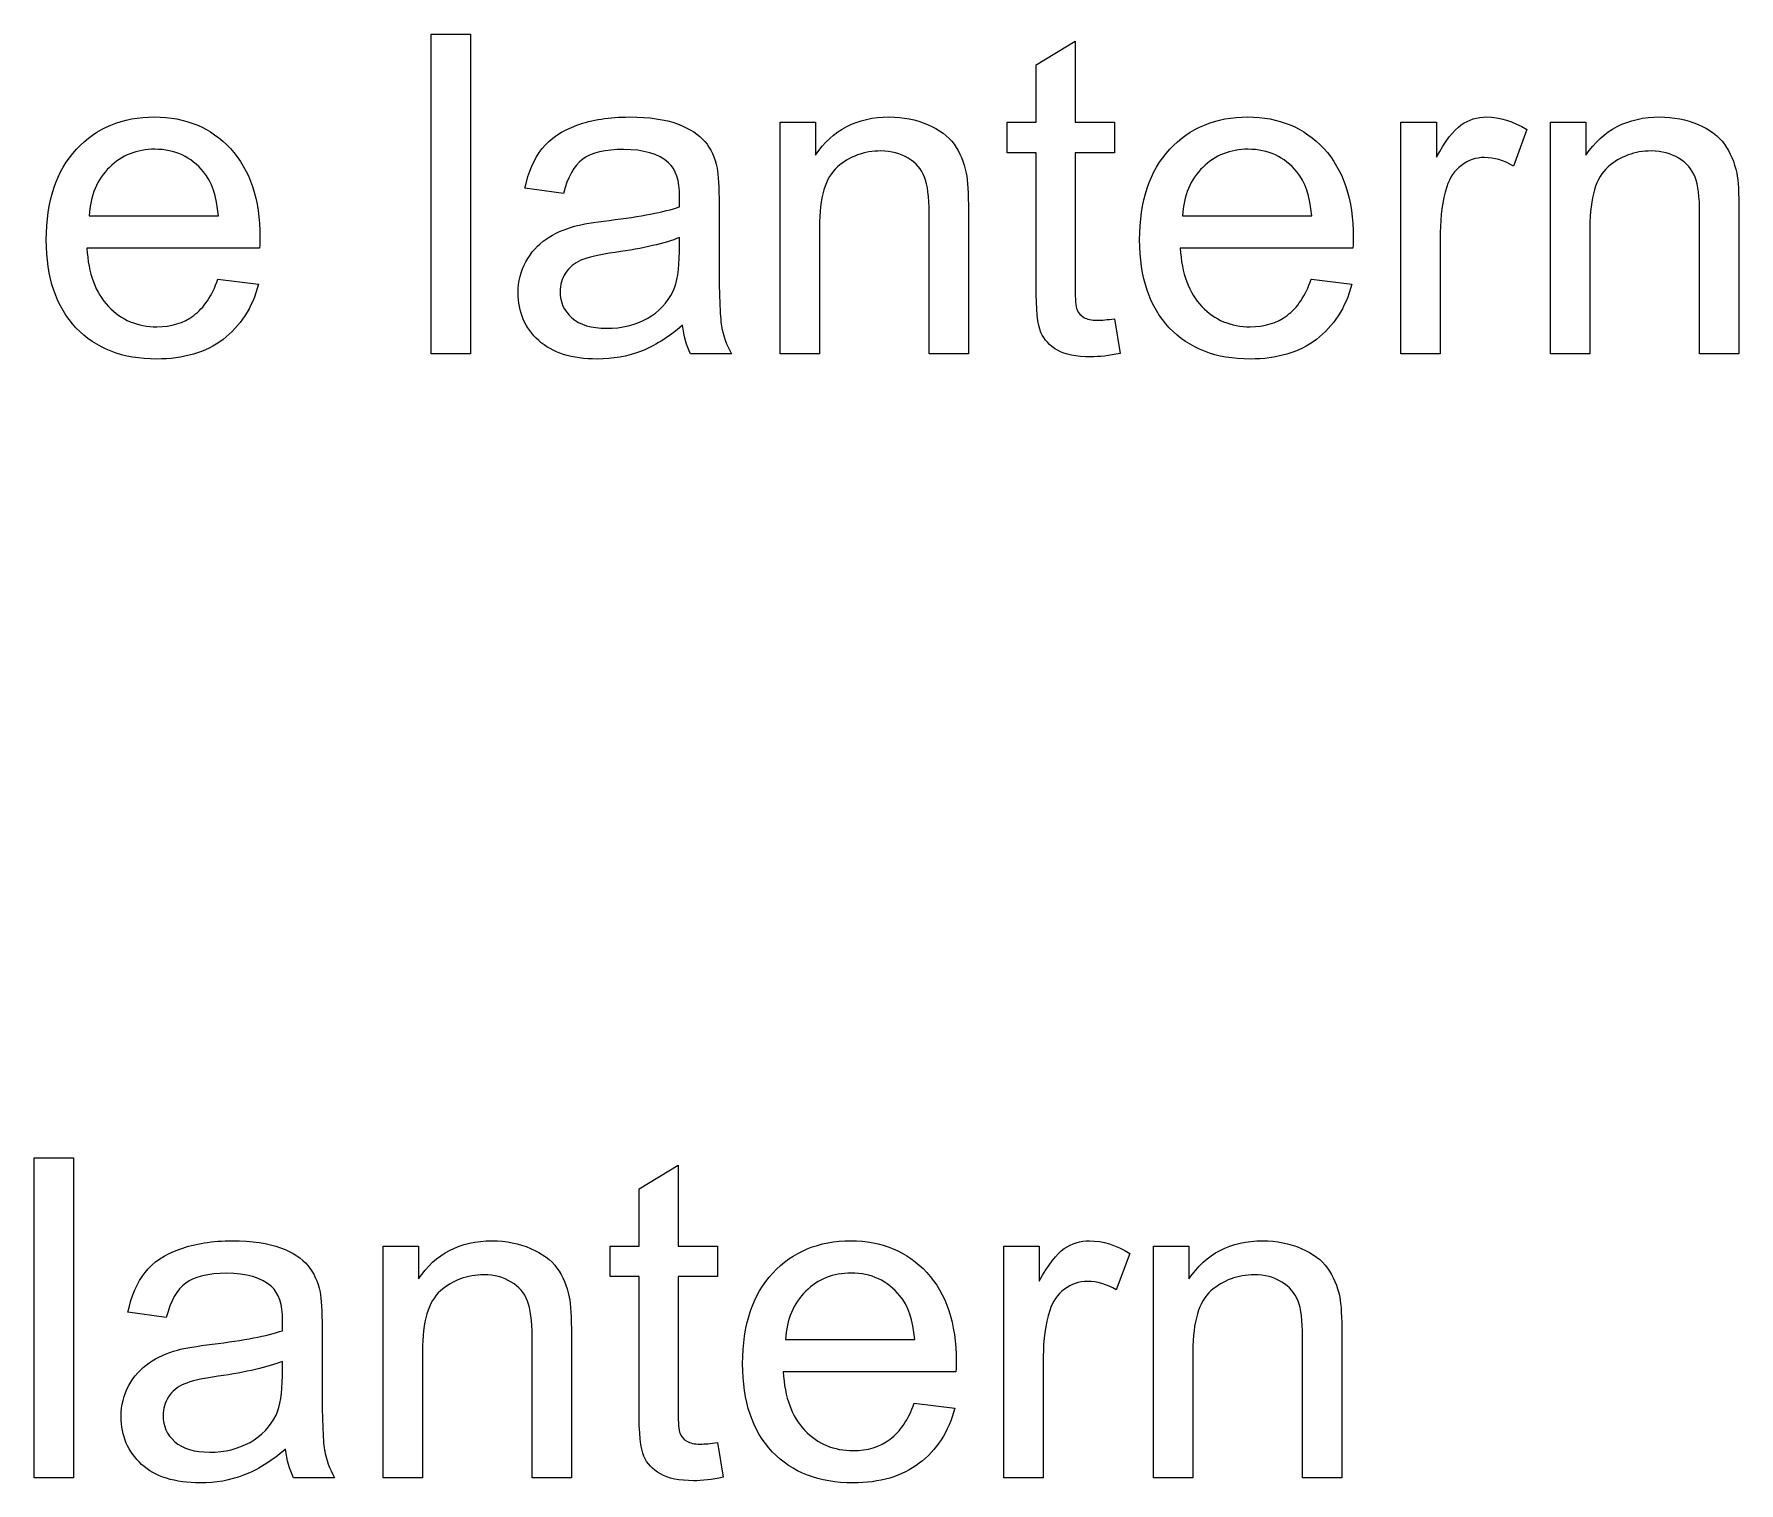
# Model space of a CAD drawing. Extents: x 7 to 424, y 205 to 291.
# Drawn here: x 262.38 to 281.23, y 249.27 to 265.29 of the extents above; entities that cross this region are included whole.
import ezdxf

# ---------------------------------------------------------------- set-up
doc = ezdxf.new("R2010")
doc.units = 0
doc.layers.add('Layer_1', color=7, linetype='CONTINUOUS')

msp = doc.modelspace()

# ---------------------------------------------------------------- linework, layer by layer
at = {"layer": 'Layer_1', "color": 7}
for points in [[(266.773591, 261.754272), (266.773591, 265.289608), (267.207667, 265.289608), (267.207667, 261.754272)], [(262.992246, 263.280786)], [(275.079021, 263.280786)], [(274.329006, 262.142575)], [(262.384524, 249.328063), (262.384524, 252.863425), (262.818626, 252.863425), (262.818626, 249.328063)], [(270.68998, 250.854603)], [(269.939966, 249.716392)]]:
    msp.add_lwpolyline(points, close=True, dxfattribs=at)
for points in [[(273.460856, 262.50426), (273.460856, 263.977725), (273.142535, 263.977725), (273.142535, 264.315359), (273.460856, 264.315359), (273.460856, 264.949592), (273.892523, 265.210048), (273.892523, 264.315359), (274.329033, 264.315359), (274.329033, 263.977725), (273.892523, 263.977725), (273.892523, 262.480156)], [(270.632089, 261.754272), (270.632089, 264.315359), (271.022773, 264.315359), (271.022773, 263.951213)], [(277.495407, 261.754272), (277.495407, 264.315359), (277.886091, 264.315359), (277.886091, 263.927083)], [(278.886878, 264.233365), (278.737362, 263.830616)], [(279.149741, 261.754272), (279.149741, 264.315359), (279.540425, 264.315359), (279.540425, 263.951213)], [(268.235229, 263.526769), (267.810784, 263.584633)], [(269.957084, 263.406198), (269.957084, 262.827422)], [(272.713222, 263.329019), (272.713222, 261.754272), (272.279147, 261.754272), (272.279147, 263.312139)], [(281.230901, 263.329019), (281.230901, 261.754272), (280.796825, 261.754272), (280.796825, 263.312139)], [(262.992246, 263.280786), (264.422318, 263.280786)], [(271.066112, 263.152965), (271.066112, 261.754272), (270.632089, 261.754272)], [(275.079021, 263.280786), (276.509094, 263.280786)], [(279.583817, 263.152965), (279.583817, 261.754272), (279.149741, 261.754272)], [(264.877852, 262.923863), (262.967904, 262.923863)], [(269.517955, 262.880471), (269.517955, 263.039618)], [(276.964627, 262.923863), (275.054679, 262.923863)], [(277.929483, 263.095101), (277.929483, 261.754272), (277.495407, 261.754272)], [(264.417239, 262.579031), (264.417477, 262.579031)], [(264.417477, 262.579031), (264.866025, 262.523548)], [(276.504014, 262.579031), (276.504252, 262.579031)], [(276.504252, 262.579031), (276.9528, 262.523548)], [(269.554362, 262.070185), (269.554124, 262.070185)], [(274.329033, 262.142522), (274.391713, 261.759088)], [(270.094562, 261.754272), (269.641172, 261.754272)], [(269.071815, 250.078077), (269.071815, 251.551542), (268.753495, 251.551542), (268.753495, 251.88915), (269.071815, 251.88915), (269.071815, 252.523409), (269.503483, 252.783839), (269.503483, 251.88915), (269.939966, 251.88915), (269.939966, 251.551542), (269.503483, 251.551542), (269.503483, 250.053947)], [(266.243049, 249.328063), (266.243049, 251.88915), (266.633706, 251.88915), (266.633706, 251.525004)], [(273.106367, 249.328063), (273.106367, 251.88915), (273.497024, 251.88915), (273.497024, 251.500901)], [(274.497837, 251.807156), (274.348321, 251.404434)], [(274.760701, 249.328063), (274.760701, 251.88915), (275.151358, 251.88915), (275.151358, 251.525004)], [(263.846162, 251.100586), (263.421717, 251.15845)], [(265.568017, 250.979989), (265.568017, 250.401213)], [(268.324182, 250.902836), (268.324182, 249.328063), (267.89008, 249.328063), (267.89008, 250.885956)], [(270.68998, 250.854603), (272.120027, 250.854603)], [(276.841834, 250.902836), (276.841834, 249.328063), (276.407732, 249.328063), (276.407732, 250.885956)], [(266.677071, 250.726783), (266.677071, 249.328063), (266.243049, 249.328063)], [(273.540442, 250.668918), (273.540442, 249.328063), (273.106367, 249.328063)], [(275.194723, 250.726783), (275.194723, 249.328063), (274.760701, 249.328063)], [(265.128888, 250.454288), (265.128888, 250.613435)], [(272.575586, 250.49768), (270.665612, 250.49768)], [(272.114973, 250.152822), (272.115211, 250.152822)], [(272.115211, 250.152822), (272.563759, 250.097365)], [(269.939966, 249.716339), (270.002672, 249.332905)], [(265.165295, 249.644002), (265.165083, 249.644002)], [(265.705468, 249.328063), (265.252105, 249.328063)]]:
    msp.add_lwpolyline(points, dxfattribs=at)
for points in [[(262.852387, 264.016301), (263.074249, 264.254249), (263.362027, 264.373224), (263.715722, 264.373224)], [(263.715722, 264.373224), (264.058164, 264.373224), (264.337908, 264.256666), (264.554954, 264.02355)], [(268.001311, 264.02355), (268.089735, 264.136087), (268.217546, 264.222103), (268.384745, 264.281599)], [(268.384745, 264.281599), (268.551944, 264.342682), (268.745672, 264.373224), (268.965929, 264.373224)], [(268.965929, 264.373224), (269.18458, 264.373224), (269.362239, 264.347497), (269.498905, 264.296045)], [(269.498905, 264.296045), (269.635554, 264.24461), (269.736034, 264.179505), (269.800345, 264.100729)], [(271.022773, 263.951213), (271.210874, 264.232554), (271.482575, 264.373224), (271.837875, 264.373224)], [(271.837875, 264.373224), (271.992215, 264.373224), (272.133697, 264.34509), (272.26232, 264.288822)], [(272.26232, 264.288822), (272.39253, 264.234159), (272.489791, 264.161813), (272.554102, 264.071784)], [(274.939162, 264.016301), (275.161024, 264.254249), (275.448802, 264.373224), (275.802497, 264.373224)], [(275.802497, 264.373224), (276.144939, 264.373224), (276.424683, 264.256666), (276.641729, 264.02355)], [(277.886091, 263.927083), (277.985769, 264.108764), (278.077403, 264.228541), (278.160993, 264.286414)], [(278.160993, 264.286414), (278.246207, 264.344287), (278.339455, 264.373224), (278.440737, 264.373224)], [(278.440737, 264.373224), (278.587052, 264.373224), (278.735765, 264.326604), (278.886878, 264.233365)], [(279.540425, 263.951213), (279.728526, 264.232554), (280.000227, 264.373224), (280.355527, 264.373224)], [(280.355527, 264.373224), (280.509867, 264.373224), (280.651349, 264.34509), (280.779971, 264.288822)], [(280.779971, 264.288822), (280.910199, 264.234159), (281.007469, 264.161813), (281.07178, 264.071784)], [(269.800345, 264.100729), (269.864657, 264.023559), (269.909671, 263.925487), (269.935388, 263.806513)], [(272.554102, 264.071784), (272.618413, 263.981755), (272.663428, 263.874837), (272.689145, 263.75103)], [(281.07178, 264.071784), (281.136074, 263.981755), (281.181089, 263.874837), (281.206824, 263.75103)], [(262.519594, 263.013107), (262.519594, 263.443972), (262.630525, 263.77837), (262.852387, 264.016301)], [(263.720538, 264.016301), (263.521183, 264.016301), (263.353181, 263.949582), (263.216533, 263.816144)], [(264.25833, 263.765502), (264.120058, 263.932701), (263.940794, 264.016301), (263.720538, 264.016301)], [(264.554954, 264.02355), (264.771983, 263.790435), (264.880497, 263.462457), (264.880497, 263.039618)], [(267.810784, 263.584633), (267.849378, 263.766314), (267.912887, 263.912619), (268.001311, 264.02355)], [(268.449859, 263.905388), (268.353392, 263.834638), (268.281848, 263.708432), (268.235229, 263.526769)], [(268.903249, 264.013893), (268.699061, 264.013893), (268.547931, 263.977725), (268.449859, 263.905388)], [(269.397596, 263.866785), (269.286665, 263.964857), (269.121883, 264.013893), (268.903249, 264.013893)], [(269.520601, 263.493008), (269.520601, 263.669855), (269.4796, 263.794448), (269.397596, 263.866785)], [(271.74617, 263.997013), (271.561297, 263.997013), (271.40133, 263.938337), (271.266269, 263.820985)], [(272.047637, 263.917426), (271.962423, 263.970484), (271.861934, 263.997013), (271.74617, 263.997013)], [(272.228506, 263.707638), (272.194745, 263.796062), (272.134455, 263.865991), (272.047637, 263.917426)], [(274.606369, 263.013107), (274.606369, 263.443972), (274.7173, 263.77837), (274.939162, 264.016301)], [(275.807313, 264.016301), (275.607958, 264.016301), (275.439957, 263.949582), (275.303308, 263.816144)], [(276.345105, 263.765502), (276.206834, 263.932701), (276.02757, 264.016301), (275.807313, 264.016301)], [(276.641729, 264.02355), (276.858758, 263.790435), (276.967273, 263.462457), (276.967273, 263.039618)], [(278.419041, 263.924676), (278.324179, 263.924676), (278.238975, 263.895739), (278.163427, 263.837866)], [(278.737362, 263.830616), (278.631264, 263.893323), (278.525157, 263.924676), (278.419041, 263.924676)], [(280.263875, 263.997013), (280.078984, 263.997013), (279.919017, 263.938337), (279.783974, 263.820985)], [(280.565315, 263.917426), (280.480101, 263.970484), (280.379622, 263.997013), (280.263875, 263.997013)], [(280.746184, 263.707638), (280.712423, 263.796062), (280.652134, 263.865991), (280.565315, 263.917426)], [(263.216533, 263.816144), (263.081472, 263.682705), (263.006709, 263.504253), (262.992246, 263.280786)], [(264.422318, 263.280786), (264.403022, 263.496227), (264.348359, 263.657799), (264.25833, 263.765502)], [(269.935388, 263.806513), (269.949852, 263.732553), (269.957084, 263.599115), (269.957084, 263.406198)], [(271.266269, 263.820985), (271.132831, 263.703616), (271.066112, 263.480943), (271.066112, 263.152965)], [(272.279147, 263.312139), (272.279147, 263.488986), (272.262267, 263.620819), (272.228506, 263.707638)], [(272.689145, 263.75103), (272.705197, 263.670649), (272.713222, 263.529979), (272.713222, 263.329019)], [(275.303308, 263.816144), (275.168247, 263.682705), (275.093485, 263.504253), (275.079021, 263.280786)], [(276.509094, 263.280786), (276.489797, 263.496227), (276.435134, 263.657799), (276.345105, 263.765502)], [(278.163427, 263.837866), (278.087862, 263.781598), (278.034002, 263.702814), (278.001846, 263.601514)], [(279.783974, 263.820985), (279.650536, 263.703616), (279.583817, 263.480943), (279.583817, 263.152965)], [(280.796825, 263.312139), (280.796825, 263.488986), (280.779945, 263.620819), (280.746184, 263.707638)], [(281.206824, 263.75103), (281.222875, 263.670649), (281.230901, 263.529979), (281.230901, 263.329019)], [(269.517955, 263.37966), (269.519719, 263.439139), (269.520601, 263.476921), (269.520601, 263.493008)], [(278.001846, 263.601514), (277.953604, 263.447173), (277.929483, 263.278369), (277.929483, 263.095101)], [(268.743837, 263.230144), (269.094322, 263.271949), (269.352361, 263.321787), (269.517955, 263.37966)], [(268.044491, 263.022738), (268.13773, 263.085444), (268.242232, 263.132875), (268.357996, 263.16503)], [(268.357996, 263.16503), (268.443191, 263.187538), (268.571805, 263.209242), (268.743837, 263.230144)], [(262.847545, 262.041239), (262.628911, 262.27275), (262.519594, 262.596705), (262.519594, 263.013107)], [(262.967904, 262.923863), (262.983955, 262.642522), (263.063533, 262.42709), (263.206637, 262.277565)], [(264.880497, 263.039618), (264.880497, 263.0139), (264.879616, 262.975315), (264.877852, 262.923863)], [(267.820203, 262.771939), (267.878077, 262.876449), (267.952839, 262.960049), (268.044491, 263.022738)], [(269.517955, 263.039618), (269.360387, 262.975324), (269.124053, 262.920661), (268.808951, 262.875629)], [(274.93432, 262.041239), (274.715686, 262.27275), (274.606369, 262.596705), (274.606369, 263.013107)], [(275.054679, 262.923863), (275.070731, 262.642522), (275.150308, 262.42709), (275.293413, 262.277565)], [(276.967273, 263.039618), (276.967273, 263.0139), (276.966391, 262.975315), (276.964627, 262.923863)], [(267.735801, 262.429515), (267.735801, 262.55491), (267.763935, 262.669051), (267.820203, 262.771939)], [(268.430333, 262.788819), (268.356373, 262.756664), (268.299302, 262.709242), (268.259121, 262.646553)], [(268.808951, 262.875629), (268.630499, 262.849912), (268.504293, 262.820975), (268.430333, 262.788819)], [(269.448, 262.446396), (269.494637, 262.54445), (269.517955, 262.689142), (269.517955, 262.880471)], [(269.957084, 262.827422), (269.957084, 262.42388), (269.96593, 262.168248), (269.983622, 262.060527)], [(264.14956, 262.17869), (264.262096, 262.262299), (264.351322, 262.395746), (264.417239, 262.579031)], [(268.259121, 262.646553), (268.218922, 262.585452), (268.198822, 262.517119), (268.198822, 262.441554)], [(276.236335, 262.17869), (276.348871, 262.262299), (276.438097, 262.395746), (276.504014, 262.579031)], [(264.866025, 262.523548), (264.795293, 262.261487), (264.664271, 262.058111), (264.47296, 261.913419)], [(267.962496, 261.90138), (267.811366, 262.039634), (267.735801, 262.215679), (267.735801, 262.429515)], [(268.198822, 262.441554), (268.198822, 262.325807), (268.242232, 262.229349), (268.32905, 262.152179)], [(269.161032, 262.144929), (269.29126, 262.218889), (269.386916, 262.319378), (269.448, 262.446396)], [(273.513905, 261.990598), (273.478539, 262.072583), (273.460856, 262.243804), (273.460856, 262.50426)], [(273.892523, 262.480156), (273.892523, 262.356349), (273.899755, 262.276762), (273.914219, 262.241396)], [(276.9528, 262.523548), (276.882068, 262.261487), (276.751046, 262.058111), (276.559735, 261.913419)], [(263.206637, 262.277565), (263.349724, 262.128058), (263.528177, 262.053304), (263.741995, 262.053304)], [(263.741995, 262.053304), (263.901169, 262.053304), (264.037023, 262.0951), (264.14956, 262.17869)], [(273.914219, 262.241396), (273.930271, 262.20603), (273.955185, 262.177896), (273.988964, 262.156994)], [(273.988964, 262.156994), (274.02433, 262.136092), (274.074169, 262.125641), (274.13848, 262.125641)], [(275.293413, 262.277565), (275.436499, 262.128058), (275.614952, 262.053304), (275.828771, 262.053304)], [(275.828771, 262.053304), (275.987944, 262.053304), (276.123799, 262.0951), (276.236335, 262.17869)], [(263.739826, 261.696381), (263.365229, 261.696381), (263.067802, 261.811334), (262.847545, 262.041239)], [(268.32905, 262.152179), (268.417474, 262.075009), (268.546088, 262.036424), (268.714892, 262.036424)], [(268.714892, 262.036424), (268.882091, 262.036424), (269.030805, 262.072592), (269.161032, 262.144929)], [(269.554124, 262.070185), (269.393345, 261.933518), (269.238203, 261.837051), (269.088695, 261.780783)], [(269.641172, 261.754272), (269.596157, 261.844301), (269.567221, 261.949605), (269.554362, 262.070185)], [(269.983622, 262.060527), (270.002919, 261.954429), (270.039899, 261.852344), (270.094562, 261.754272)], [(273.697181, 261.795256), (273.61038, 261.845104), (273.549288, 261.910218), (273.513905, 261.990598)], [(274.13848, 262.125641), (274.186722, 262.125641), (274.250231, 262.131286), (274.329006, 262.142575)], [(275.826601, 261.696381), (275.452004, 261.696381), (275.154577, 261.811334), (274.93432, 262.041239)], [(264.47296, 261.913419), (264.281631, 261.768727), (264.037253, 261.696381), (263.739826, 261.696381)], [(268.611202, 261.696381), (268.329844, 261.696381), (268.113609, 261.764714), (267.962496, 261.90138)], [(269.088695, 261.780783), (268.940776, 261.724515), (268.781611, 261.696381), (268.611202, 261.696381)], [(274.063762, 261.720511), (273.906193, 261.720511), (273.784, 261.745426), (273.697181, 261.795256)], [(276.559735, 261.913419), (276.368406, 261.768727), (276.124028, 261.696381), (275.826601, 261.696381)], [(274.391713, 261.759088), (274.269528, 261.73337), (274.160211, 261.720511), (274.063762, 261.720511)], [(263.612244, 251.597368), (263.700667, 251.709904), (263.828479, 251.795911), (263.995678, 251.855389)], [(263.995678, 251.855389), (264.162877, 251.91649), (264.356605, 251.947041), (264.576862, 251.947041)], [(264.576862, 251.947041), (264.795513, 251.947041), (264.973163, 251.921315), (265.109812, 251.869862)], [(265.109812, 251.869862), (265.246478, 251.818427), (265.346958, 251.753313), (265.411252, 251.67452)], [(266.633706, 251.525004), (266.821807, 251.806362), (267.093517, 251.947041), (267.448834, 251.947041)], [(267.448834, 251.947041), (267.603175, 251.947041), (267.744647, 251.918907), (267.873252, 251.862639)], [(267.873252, 251.862639), (268.00348, 251.807976), (268.10075, 251.73563), (268.165061, 251.645601)], [(270.550095, 251.590118), (270.771957, 251.828067), (271.059735, 251.947041), (271.41343, 251.947041)], [(271.41343, 251.947041), (271.755872, 251.947041), (272.035616, 251.830483), (272.252662, 251.597368)], [(273.497024, 251.500901), (273.596701, 251.682564), (273.688344, 251.80234), (273.771953, 251.860231)], [(273.771953, 251.860231), (273.857166, 251.918104), (273.950414, 251.947041), (274.051697, 251.947041)], [(274.051697, 251.947041), (274.197994, 251.947041), (274.346707, 251.900413), (274.497837, 251.807156)], [(275.151358, 251.525004), (275.339459, 251.806362), (275.611168, 251.947041), (275.966486, 251.947041)], [(275.966486, 251.947041), (276.120826, 251.947041), (276.262299, 251.918907), (276.390904, 251.862639)], [(276.390904, 251.862639), (276.521132, 251.807976), (276.618402, 251.73563), (276.682713, 251.645601)], [(265.411252, 251.67452), (265.475563, 251.59735), (265.520586, 251.499287), (265.546321, 251.38033)], [(268.165061, 251.645601), (268.229373, 251.555555), (268.274387, 251.448637), (268.300105, 251.324847)], [(276.682713, 251.645601), (276.747025, 251.555555), (276.792039, 251.448637), (276.817757, 251.324847)], [(263.421717, 251.15845), (263.460311, 251.340131), (263.52382, 251.486437), (263.612244, 251.597368)], [(264.060792, 251.479205), (263.964325, 251.408455), (263.892781, 251.282249), (263.846162, 251.100586)], [(264.514155, 251.58771), (264.309985, 251.58771), (264.158864, 251.551542), (264.060792, 251.479205)], [(265.008529, 251.440602), (264.897598, 251.538674), (264.732807, 251.58771), (264.514155, 251.58771)], [(265.131534, 251.066825), (265.131534, 251.243673), (265.090533, 251.368265), (265.008529, 251.440602)], [(267.35713, 251.57083), (267.172239, 251.57083), (267.012272, 251.512145), (266.877229, 251.394776)], [(267.65857, 251.491243), (267.573374, 251.544301), (267.472894, 251.57083), (267.35713, 251.57083)], [(267.839439, 251.281455), (267.805678, 251.369879), (267.745388, 251.439808), (267.65857, 251.491243)], [(270.217302, 250.586924), (270.217302, 251.017789), (270.328233, 251.352187), (270.550095, 251.590118)], [(271.418272, 251.590118), (271.218918, 251.590118), (271.050907, 251.523399), (270.914241, 251.389961)], [(271.956038, 251.33932), (271.817784, 251.506519), (271.638529, 251.590118), (271.418272, 251.590118)], [(272.252662, 251.597368), (272.469709, 251.364252), (272.578232, 251.036275), (272.578232, 250.613435)], [(273.77436, 251.411657), (273.698795, 251.355389), (273.644935, 251.276613), (273.612779, 251.175331)], [(274.030001, 251.498493), (273.935139, 251.498493), (273.849925, 251.469548), (273.77436, 251.411657)], [(274.348321, 251.404434), (274.242205, 251.46714), (274.136099, 251.498493), (274.030001, 251.498493)], [(275.874782, 251.57083), (275.689891, 251.57083), (275.529924, 251.512145), (275.39488, 251.394776)], [(276.176221, 251.491243), (276.091026, 251.544301), (275.990546, 251.57083), (275.874782, 251.57083)], [(276.357091, 251.281455), (276.32333, 251.369879), (276.26304, 251.439808), (276.176221, 251.491243)], [(265.546321, 251.38033), (265.560785, 251.30637), (265.568017, 251.172923), (265.568017, 250.979989)], [(266.877229, 251.394776), (266.74379, 251.277425), (266.677071, 251.05476), (266.677071, 250.726783)], [(267.89008, 250.885956), (267.89008, 251.062804), (267.8732, 251.194637), (267.839439, 251.281455)], [(268.300105, 251.324847), (268.316156, 251.244466), (268.324182, 251.103796), (268.324182, 250.902836)], [(270.914241, 251.389961), (270.779198, 251.256523), (270.704444, 251.07807), (270.68998, 250.854603)], [(272.120027, 250.854603), (272.10073, 251.070027), (272.046067, 251.231599), (271.956038, 251.33932)], [(275.39488, 251.394776), (275.261442, 251.277425), (275.194723, 251.05476), (275.194723, 250.726783)], [(276.407732, 250.885956), (276.407732, 251.062804), (276.390851, 251.194637), (276.357091, 251.281455)], [(276.817757, 251.324847), (276.833808, 251.244466), (276.841834, 251.103796), (276.841834, 250.902836)], [(265.128888, 250.953478), (265.130652, 251.012956), (265.131534, 251.050739), (265.131534, 251.066825)], [(273.612779, 251.175331), (273.564555, 251.020991), (273.540442, 250.852186), (273.540442, 250.668918)], [(264.354797, 250.803962), (264.705264, 250.845766), (264.963294, 250.895605), (265.128888, 250.953478)], [(263.655424, 250.596555), (263.748681, 250.659261), (263.853182, 250.706692), (263.968928, 250.738848)], [(263.968928, 250.738848), (264.054142, 250.761355), (264.182765, 250.78306), (264.354797, 250.803962)], [(263.431163, 250.345756), (263.489036, 250.450249), (263.56379, 250.533849), (263.655424, 250.596555)], [(265.128888, 250.613435), (264.971338, 250.549124), (264.735012, 250.494461), (264.419911, 250.449446)], [(270.54528, 249.615056), (270.326628, 249.846567), (270.217302, 250.170523), (270.217302, 250.586924)], [(270.665612, 250.49768), (270.681663, 250.21634), (270.76125, 250.000907), (270.904372, 249.851382)], [(272.578232, 250.613435), (272.578232, 250.587718), (272.57735, 250.549133), (272.575586, 250.49768)], [(263.346761, 250.003306), (263.346761, 250.128719), (263.374895, 250.242869), (263.431163, 250.345756)], [(264.041292, 250.362637), (263.967332, 250.330481), (263.910253, 250.28305), (263.870054, 250.220344)], [(264.419911, 250.449446), (264.241441, 250.423729), (264.115234, 250.394792), (264.041292, 250.362637)], [(265.058959, 250.020186), (265.105578, 250.118259), (265.128888, 250.262959), (265.128888, 250.454288)], [(265.568017, 250.401213), (265.568017, 249.997688), (265.576863, 249.742065), (265.594555, 249.634345)], [(263.870054, 250.220344), (263.829872, 250.15926), (263.809782, 250.090936), (263.809782, 250.015371)], [(271.847294, 249.752508), (271.95983, 249.836116), (272.049057, 249.969554), (272.114973, 250.152822)], [(272.563759, 250.097365), (272.493027, 249.835304), (272.361997, 249.631928), (272.170668, 249.487236)], [(263.573429, 249.475171), (263.422317, 249.613443), (263.346761, 249.789487), (263.346761, 250.003306)], [(263.809782, 250.015371), (263.809782, 249.899625), (263.853191, 249.803166), (263.94001, 249.725996)], [(264.771992, 249.718747), (264.90222, 249.792707), (264.997875, 249.893186), (265.058959, 250.020186)], [(269.124864, 249.564415), (269.089498, 249.646401), (269.071815, 249.817621), (269.071815, 250.078077)], [(269.503483, 250.053947), (269.503483, 249.930158), (269.510715, 249.85058), (269.525179, 249.815214)], [(263.94001, 249.725996), (264.028433, 249.648826), (264.157047, 249.610241), (264.325851, 249.610241)], [(264.325851, 249.610241), (264.49305, 249.610241), (264.641764, 249.64641), (264.771992, 249.718747)], [(269.525179, 249.815214), (269.54123, 249.779848), (269.566154, 249.751714), (269.59995, 249.730812)], [(269.59995, 249.730812), (269.635316, 249.70991), (269.685154, 249.699459), (269.749466, 249.699459)], [(269.749466, 249.699459), (269.797691, 249.699459), (269.861191, 249.705103), (269.939966, 249.716392)], [(270.904372, 249.851382), (271.047459, 249.701875), (271.225911, 249.627121), (271.43973, 249.627121)], [(271.43973, 249.627121), (271.598886, 249.627121), (271.73474, 249.668917), (271.847294, 249.752508)], [(265.165083, 249.644002), (265.004305, 249.507336), (264.849153, 249.410869), (264.699628, 249.354601)], [(265.252105, 249.328063), (265.20709, 249.418109), (265.178154, 249.523422), (265.165295, 249.644002)], [(265.594555, 249.634345), (265.613834, 249.528229), (265.650805, 249.426135), (265.705468, 249.328063)], [(269.308141, 249.369073), (269.221322, 249.418903), (269.16023, 249.484017), (269.124864, 249.564415)], [(271.43756, 249.270199), (271.062963, 249.270199), (270.765536, 249.385151), (270.54528, 249.615056)], [(264.222161, 249.270199), (263.940803, 249.270199), (263.724559, 249.338523), (263.573429, 249.475171)], [(264.699628, 249.354601), (264.551726, 249.298333), (264.392571, 249.270199), (264.222161, 249.270199)], [(269.674695, 249.294302), (269.517144, 249.294302), (269.394959, 249.319226), (269.308141, 249.369073)], [(272.170668, 249.487236), (271.979356, 249.342544), (271.734987, 249.270199), (271.43756, 249.270199)], [(270.002672, 249.332905), (269.880487, 249.30717), (269.771162, 249.294302), (269.674695, 249.294302)]]:
    msp.add_open_spline(points, degree=3, dxfattribs=at)

doc.saveas('drawing.dxf')
